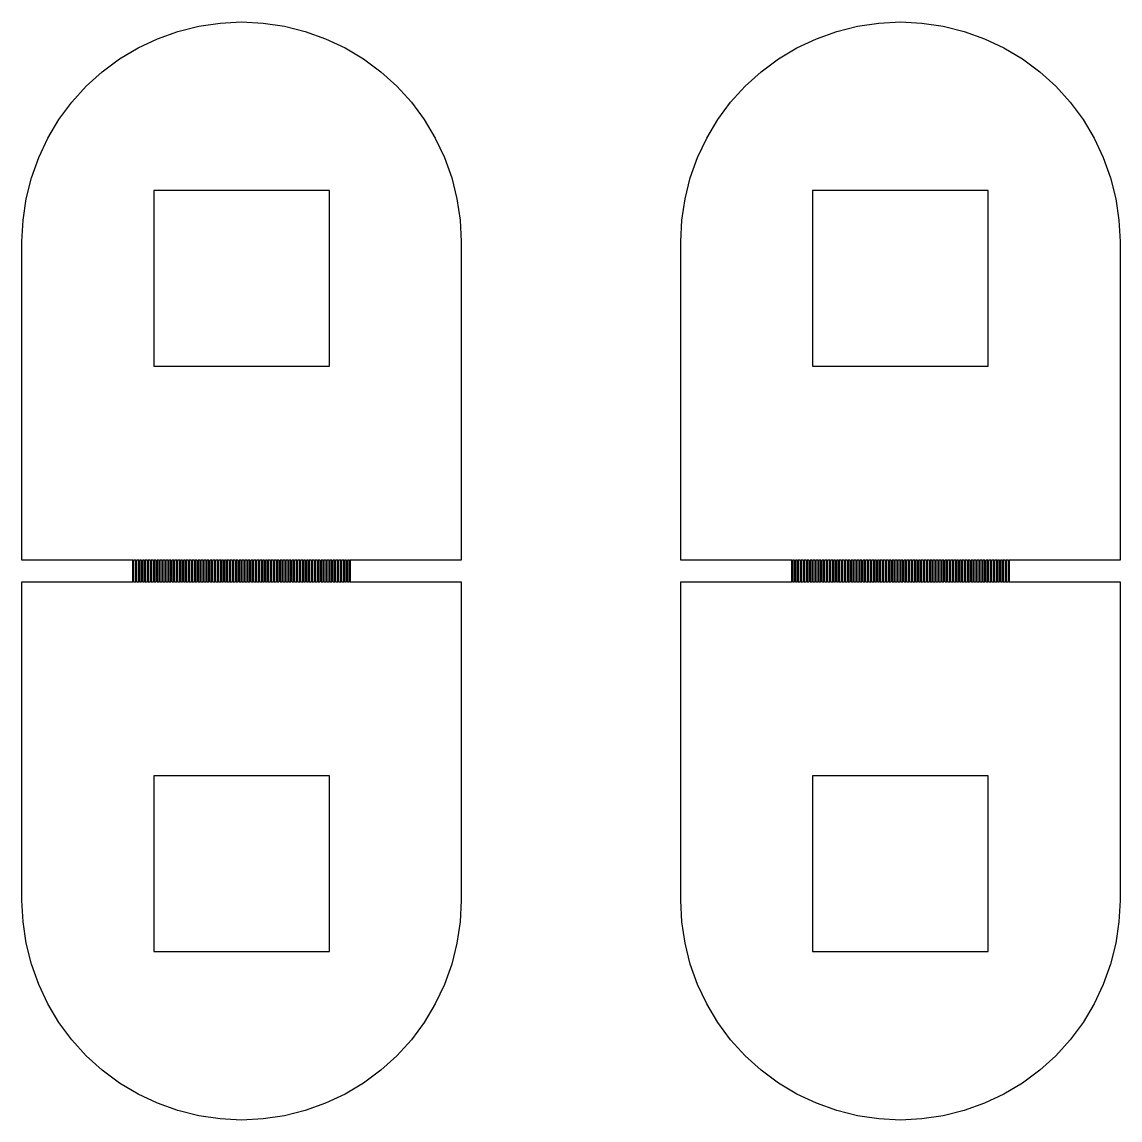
# Model space of a CAD drawing. Extents: x -25 to 122, y -49 to 104.
# Drawn here: x 10.7 to 25.98, y 19.87 to 35.16 of the extents above; entities that cross this region are included whole.
import ezdxf

# ---------------------------------------------------------------- set-up
doc = ezdxf.new("R2010")
doc.units = 0

msp = doc.modelspace()

# ---------------------------------------------------------------- linework, layer by layer
for p, q in [((12.5866, 34.9228), (12.8691, 35.0238)), ((12.8691, 35.0238), (13.1601, 35.0968)), ((13.1601, 35.0968), (13.4569, 35.1408)), ((13.4569, 35.1408), (13.7565, 35.1555)), ((13.7565, 35.1555), (14.0561, 35.1408)), ((14.0561, 35.1408), (14.3529, 35.0968)), ((14.3529, 35.0968), (14.6439, 35.0238)), ((14.6439, 35.0238), (14.9263, 34.9228)), ((21.7576, 34.9228), (22.0401, 35.0238)), ((22.0401, 35.0238), (22.3311, 35.0968)), ((22.3311, 35.0968), (22.6279, 35.1408)), ((22.6279, 35.1408), (22.9275, 35.1555)), ((22.9275, 35.1555), (23.2271, 35.1408)), ((23.2271, 35.1408), (23.5239, 35.0968)), ((23.5239, 35.0968), (23.8149, 35.0238)), ((23.8149, 35.0238), (24.0974, 34.9228)), ((12.3154, 34.7945), (12.5866, 34.9228)), ((14.9263, 34.9228), (15.1975, 34.7945)), ((21.4864, 34.7945), (21.7576, 34.9228)), ((24.0974, 34.9228), (24.3685, 34.7945)), ((12.0581, 34.6403), (12.3154, 34.7945)), ((15.1975, 34.7945), (15.4549, 34.6403)), ((21.2291, 34.6403), (21.4864, 34.7945)), ((24.3685, 34.7945), (24.6259, 34.6403)), ((11.8172, 34.4616), (12.0581, 34.6403)), ((15.4549, 34.6403), (15.6958, 34.4616)), ((20.9882, 34.4616), (21.2291, 34.6403)), ((24.6259, 34.6403), (24.8668, 34.4616)), ((11.5949, 34.2601), (11.8172, 34.4616)), ((15.6958, 34.4616), (15.9181, 34.2601)), ((20.7659, 34.2601), (20.9882, 34.4616)), ((24.8668, 34.4616), (25.0891, 34.2601)), ((11.3934, 34.0378), (11.5949, 34.2601)), ((15.9181, 34.2601), (16.1196, 34.0378)), ((20.5644, 34.0378), (20.7659, 34.2601)), ((25.0891, 34.2601), (25.2906, 34.0378)), ((11.2147, 33.7969), (11.3934, 34.0378)), ((16.1196, 34.0378), (16.2983, 33.7969)), ((20.3857, 33.7969), (20.5644, 34.0378)), ((25.2906, 34.0378), (25.4693, 33.7969)), ((11.0605, 33.5396), (11.2147, 33.7969)), ((16.2983, 33.7969), (16.4525, 33.5396)), ((20.2315, 33.5396), (20.3857, 33.7969)), ((25.4693, 33.7969), (25.6235, 33.5396)), ((10.9322, 33.2683), (11.0605, 33.5396)), ((16.4525, 33.5396), (16.5808, 33.2683)), ((20.1032, 33.2683), (20.2315, 33.5396)), ((25.6235, 33.5396), (25.7518, 33.2683)), ((10.8311, 32.9859), (10.9322, 33.2683)), ((16.5808, 33.2683), (16.6819, 32.9859)), ((20.0021, 32.9859), (20.1032, 33.2683)), ((25.7518, 33.2683), (25.8529, 32.9859)), ((10.7582, 32.6949), (10.8311, 32.9859)), ((16.6819, 32.9859), (16.7547, 32.6949)), ((19.9292, 32.6949), (20.0021, 32.9859)), ((25.8529, 32.9859), (25.9258, 32.6949)), ((14.9793, 32.8118), (12.5337, 32.8118)), ((12.5337, 32.8118), (12.5337, 30.3662)), ((14.9793, 30.3662), (14.9793, 32.8118)), ((24.1503, 32.8118), (21.7047, 32.8118)), ((21.7047, 32.8118), (21.7047, 30.3662)), ((24.1503, 30.3662), (24.1503, 32.8118)), ((10.7142, 32.3981), (10.7582, 32.6949)), ((16.7547, 32.6949), (16.7988, 32.3981)), ((19.8852, 32.3981), (19.9292, 32.6949)), ((25.9258, 32.6949), (25.9698, 32.3981)), ((10.6995, 32.0985), (10.7142, 32.3981)), ((16.7988, 32.3981), (16.8135, 32.0985)), ((19.8705, 32.0985), (19.8852, 32.3981)), ((25.9698, 32.3981), (25.9845, 32.0985)), ((10.6995, 27.6658), (10.6995, 32.0985)), ((16.8135, 32.0985), (16.8135, 27.6658)), ((19.8705, 27.6658), (19.8705, 32.0985)), ((25.9845, 32.0985), (25.9845, 27.6658)), ((12.5337, 30.3662), (14.9793, 30.3662)), ((21.7047, 30.3662), (24.1503, 30.3662)), ((12.2433, 27.6658), (10.6995, 27.6658)), ((12.2433, 27.3602), (12.2433, 27.6658)), ((12.284, 27.6658), (12.2535, 27.6658)), ((12.2535, 27.6658), (12.2535, 27.3602)), ((12.284, 27.3602), (12.284, 27.6658)), ((12.3248, 27.6658), (12.2942, 27.6658)), ((12.2942, 27.6658), (12.2942, 27.3602)), ((12.3248, 27.3602), (12.3248, 27.6658)), ((12.3656, 27.6658), (12.335, 27.6658)), ((12.335, 27.6658), (12.335, 27.3602)), ((12.3656, 27.3602), (12.3656, 27.6658)), ((12.4063, 27.6658), (12.3757, 27.6658)), ((12.3757, 27.6658), (12.3757, 27.3602)), ((12.4063, 27.3602), (12.4063, 27.6658)), ((12.4471, 27.6658), (12.4165, 27.6658)), ((12.4165, 27.6658), (12.4165, 27.3602)), ((12.4471, 27.3602), (12.4471, 27.6658)), ((12.4878, 27.6658), (12.4573, 27.6658)), ((12.4573, 27.6658), (12.4573, 27.3602)), ((12.4878, 27.3602), (12.4878, 27.6658)), ((12.5286, 27.6658), (12.498, 27.6658)), ((12.498, 27.6658), (12.498, 27.3602)), ((12.5286, 27.3602), (12.5286, 27.6658)), ((12.5694, 27.6658), (12.5388, 27.6658)), ((12.5388, 27.6658), (12.5388, 27.3602)), ((12.5694, 27.3602), (12.5694, 27.6658)), ((12.6101, 27.6658), (12.5795, 27.6658)), ((12.5795, 27.6658), (12.5795, 27.3602)), ((12.6101, 27.3602), (12.6101, 27.6658)), ((12.6509, 27.6658), (12.6203, 27.6658)), ((12.6203, 27.6658), (12.6203, 27.3602)), ((12.6509, 27.3602), (12.6509, 27.6658)), ((12.6916, 27.6658), (12.6611, 27.6658)), ((12.6611, 27.6658), (12.6611, 27.3602)), ((12.6916, 27.3602), (12.6916, 27.6658)), ((12.7324, 27.6658), (12.7018, 27.6658)), ((12.7018, 27.6658), (12.7018, 27.3602)), ((12.7324, 27.3602), (12.7324, 27.6658)), ((12.7732, 27.6658), (12.7426, 27.6658)), ((12.7426, 27.6658), (12.7426, 27.3602)), ((12.7732, 27.3602), (12.7732, 27.6658)), ((12.8139, 27.6658), (12.7834, 27.6658)), ((12.7834, 27.6658), (12.7834, 27.3602)), ((12.8139, 27.3602), (12.8139, 27.6658)), ((12.8547, 27.6658), (12.8241, 27.6658)), ((12.8241, 27.6658), (12.8241, 27.3602)), ((12.8547, 27.3602), (12.8547, 27.6658)), ((12.8954, 27.6658), (12.8649, 27.6658)), ((12.8649, 27.6658), (12.8649, 27.3602)), ((12.8954, 27.3602), (12.8954, 27.6658)), ((12.9362, 27.6658), (12.9056, 27.6658)), ((12.9056, 27.6658), (12.9056, 27.3602)), ((12.9362, 27.3602), (12.9362, 27.6658)), ((12.977, 27.6658), (12.9464, 27.6658)), ((12.9464, 27.6658), (12.9464, 27.3602)), ((12.977, 27.3602), (12.977, 27.6658)), ((13.0177, 27.6658), (12.9872, 27.6658)), ((12.9872, 27.6658), (12.9872, 27.3602)), ((13.0177, 27.3602), (13.0177, 27.6658)), ((13.0585, 27.6658), (13.0279, 27.6658)), ((13.0279, 27.6658), (13.0279, 27.3602)), ((13.0585, 27.3602), (13.0585, 27.6658)), ((13.0992, 27.6658), (13.0687, 27.6658)), ((13.0687, 27.6658), (13.0687, 27.3602)), ((13.0992, 27.3602), (13.0992, 27.6658)), ((13.14, 27.6658), (13.1094, 27.6658)), ((13.1094, 27.6658), (13.1094, 27.3602)), ((13.14, 27.3602), (13.14, 27.6658)), ((13.1808, 27.6658), (13.1502, 27.6658)), ((13.1502, 27.6658), (13.1502, 27.3602)), ((13.1808, 27.3602), (13.1808, 27.6658)), ((13.2215, 27.6658), (13.1909, 27.6658)), ((13.1909, 27.6658), (13.1909, 27.3602)), ((13.2215, 27.3602), (13.2215, 27.6658)), ((13.2623, 27.6658), (13.2317, 27.6658)), ((13.2317, 27.6658), (13.2317, 27.3602)), ((13.2623, 27.3602), (13.2623, 27.6658)), ((13.303, 27.6658), (13.2725, 27.6658)), ((13.2725, 27.6658), (13.2725, 27.3602)), ((13.303, 27.3602), (13.303, 27.6658)), ((13.3438, 27.6658), (13.3132, 27.6658)), ((13.3132, 27.6658), (13.3132, 27.3602)), ((13.3438, 27.3602), (13.3438, 27.6658)), ((13.3846, 27.6658), (13.354, 27.6658)), ((13.354, 27.6658), (13.354, 27.3602)), ((13.3846, 27.3602), (13.3846, 27.6658)), ((13.4253, 27.6658), (13.3947, 27.6658)), ((13.3947, 27.6658), (13.3947, 27.3602)), ((13.4253, 27.3602), (13.4253, 27.6658)), ((13.4661, 27.6658), (13.4355, 27.6658)), ((13.4355, 27.6658), (13.4355, 27.3602)), ((13.4661, 27.3602), (13.4661, 27.6658)), ((13.5068, 27.6658), (13.4763, 27.6658)), ((13.4763, 27.6658), (13.4763, 27.3602)), ((13.5068, 27.3602), (13.5068, 27.6658)), ((13.5476, 27.6658), (13.517, 27.6658)), ((13.517, 27.6658), (13.517, 27.3602)), ((13.5476, 27.3602), (13.5476, 27.6658)), ((13.5884, 27.6658), (13.5578, 27.6658)), ((13.5578, 27.6658), (13.5578, 27.3602)), ((13.5884, 27.3602), (13.5884, 27.6658)), ((13.6291, 27.6658), (13.5985, 27.6658)), ((13.5985, 27.6658), (13.5985, 27.3602)), ((13.6291, 27.3602), (13.6291, 27.6658)), ((13.6699, 27.6658), (13.6393, 27.6658)), ((13.6393, 27.6658), (13.6393, 27.3602)), ((13.6699, 27.3602), (13.6699, 27.6658)), ((13.7106, 27.6658), (13.6801, 27.6658)), ((13.6801, 27.6658), (13.6801, 27.3602)), ((13.7106, 27.3602), (13.7106, 27.6658)), ((13.7514, 27.6658), (13.7208, 27.6658)), ((13.7208, 27.6658), (13.7208, 27.3602)), ((13.7514, 27.3602), (13.7514, 27.6658)), ((13.7921, 27.6658), (13.7616, 27.6658)), ((13.7616, 27.6658), (13.7616, 27.3602)), ((13.7921, 27.3602), (13.7921, 27.6658)), ((13.8329, 27.6658), (13.8024, 27.6658)), ((13.8024, 27.6658), (13.8024, 27.3602)), ((13.8329, 27.3602), (13.8329, 27.6658)), ((13.8737, 27.6658), (13.8431, 27.6658)), ((13.8431, 27.6658), (13.8431, 27.3602)), ((13.8737, 27.3602), (13.8737, 27.6658)), ((13.9144, 27.6658), (13.8839, 27.6658)), ((13.8839, 27.6658), (13.8839, 27.3602)), ((13.9144, 27.3602), (13.9144, 27.6658)), ((13.9552, 27.6658), (13.9246, 27.6658)), ((13.9246, 27.6658), (13.9246, 27.3602)), ((13.9552, 27.3602), (13.9552, 27.6658)), ((13.9959, 27.6658), (13.9654, 27.6658)), ((13.9654, 27.6658), (13.9654, 27.3602)), ((13.9959, 27.3602), (13.9959, 27.6658)), ((14.0367, 27.6658), (14.0061, 27.6658)), ((14.0061, 27.6658), (14.0061, 27.3602)), ((14.0367, 27.3602), (14.0367, 27.6658)), ((14.0775, 27.6658), (14.0469, 27.6658)), ((14.0469, 27.6658), (14.0469, 27.3602)), ((14.0775, 27.3602), (14.0775, 27.6658)), ((14.1182, 27.6658), (14.0877, 27.6658)), ((14.0877, 27.6658), (14.0877, 27.3602)), ((14.1182, 27.3602), (14.1182, 27.6658)), ((14.159, 27.6658), (14.1284, 27.6658)), ((14.1284, 27.6658), (14.1284, 27.3602)), ((14.159, 27.3602), (14.159, 27.6658)), ((14.1998, 27.6658), (14.1692, 27.6658)), ((14.1692, 27.6658), (14.1692, 27.3602)), ((14.1998, 27.3602), (14.1998, 27.6658)), ((14.2405, 27.6658), (14.2099, 27.6658)), ((14.2099, 27.6658), (14.2099, 27.3602)), ((14.2405, 27.3602), (14.2405, 27.6658)), ((14.2813, 27.6658), (14.2507, 27.6658)), ((14.2507, 27.6658), (14.2507, 27.3602)), ((14.2813, 27.3602), (14.2813, 27.6658)), ((14.322, 27.6658), (14.2915, 27.6658)), ((14.2915, 27.6658), (14.2915, 27.3602)), ((14.322, 27.3602), (14.322, 27.6658)), ((14.3628, 27.6658), (14.3322, 27.6658)), ((14.3322, 27.6658), (14.3322, 27.3602)), ((14.3628, 27.3602), (14.3628, 27.6658)), ((14.4035, 27.6658), (14.373, 27.6658)), ((14.373, 27.6658), (14.373, 27.3602)), ((14.4035, 27.3602), (14.4035, 27.6658)), ((14.4443, 27.6658), (14.4137, 27.6658)), ((14.4137, 27.6658), (14.4137, 27.3602)), ((14.4443, 27.3602), (14.4443, 27.6658)), ((14.4851, 27.6658), (14.4545, 27.6658)), ((14.4545, 27.6658), (14.4545, 27.3602)), ((14.4851, 27.3602), (14.4851, 27.6658)), ((14.5258, 27.6658), (14.4953, 27.6658)), ((14.4953, 27.6658), (14.4953, 27.3602)), ((14.5258, 27.3602), (14.5258, 27.6658)), ((14.5666, 27.6658), (14.536, 27.6658)), ((14.536, 27.6658), (14.536, 27.3602)), ((14.5666, 27.3602), (14.5666, 27.6658)), ((14.6073, 27.6658), (14.5768, 27.6658)), ((14.5768, 27.6658), (14.5768, 27.3602)), ((14.6073, 27.3602), (14.6073, 27.6658)), ((14.6481, 27.6658), (14.6175, 27.6658)), ((14.6175, 27.6658), (14.6175, 27.3602)), ((14.6481, 27.3602), (14.6481, 27.6658)), ((14.6889, 27.6658), (14.6583, 27.6658)), ((14.6583, 27.6658), (14.6583, 27.3602)), ((14.6889, 27.3602), (14.6889, 27.6658)), ((14.7296, 27.6658), (14.6991, 27.6658)), ((14.6991, 27.6658), (14.6991, 27.3602)), ((14.7296, 27.3602), (14.7296, 27.6658)), ((14.7704, 27.6658), (14.7398, 27.6658)), ((14.7398, 27.6658), (14.7398, 27.3602)), ((14.7704, 27.3602), (14.7704, 27.6658)), ((14.8111, 27.6658), (14.7806, 27.6658)), ((14.7806, 27.6658), (14.7806, 27.3602)), ((14.8111, 27.3602), (14.8111, 27.6658)), ((14.8519, 27.6658), (14.8214, 27.6658)), ((14.8214, 27.6658), (14.8214, 27.3602)), ((14.8519, 27.3602), (14.8519, 27.6658)), ((14.8927, 27.6658), (14.8621, 27.6658)), ((14.8621, 27.6658), (14.8621, 27.3602)), ((14.8927, 27.3602), (14.8927, 27.6658)), ((14.9334, 27.6658), (14.9029, 27.6658)), ((14.9029, 27.6658), (14.9029, 27.3602)), ((14.9334, 27.3602), (14.9334, 27.6658)), ((14.9742, 27.6658), (14.9436, 27.6658)), ((14.9436, 27.6658), (14.9436, 27.3602)), ((14.9742, 27.3602), (14.9742, 27.6658)), ((15.0149, 27.6658), (14.9844, 27.6658)), ((14.9844, 27.6658), (14.9844, 27.3602)), ((15.0149, 27.3602), (15.0149, 27.6658)), ((15.0557, 27.6658), (15.0251, 27.6658)), ((15.0251, 27.6658), (15.0251, 27.3602)), ((15.0557, 27.3602), (15.0557, 27.6658)), ((15.0965, 27.6658), (15.0659, 27.6658)), ((15.0659, 27.6658), (15.0659, 27.3602)), ((15.0965, 27.3602), (15.0965, 27.6658)), ((15.1372, 27.6658), (15.1067, 27.6658)), ((15.1067, 27.6658), (15.1067, 27.3602)), ((15.1372, 27.3602), (15.1372, 27.6658)), ((15.178, 27.6658), (15.1474, 27.6658)), ((15.1474, 27.6658), (15.1474, 27.3602)), ((15.178, 27.3602), (15.178, 27.6658)), ((15.2188, 27.6658), (15.1882, 27.6658)), ((15.1882, 27.6658), (15.1882, 27.3602)), ((15.2188, 27.3602), (15.2188, 27.6658)), ((15.2595, 27.6658), (15.2289, 27.6658)), ((15.2289, 27.6658), (15.2289, 27.3602)), ((15.2595, 27.3602), (15.2595, 27.6658)), ((16.8135, 27.6658), (15.2697, 27.6658)), ((15.2697, 27.6658), (15.2697, 27.3602)), ((21.4143, 27.6658), (19.8705, 27.6658)), ((21.4143, 27.3602), (21.4143, 27.6658)), ((21.455, 27.6658), (21.4245, 27.6658)), ((21.4245, 27.6658), (21.4245, 27.3602)), ((21.455, 27.3602), (21.455, 27.6658)), ((21.4958, 27.6658), (21.4652, 27.6658)), ((21.4652, 27.6658), (21.4652, 27.3602)), ((21.4958, 27.3602), (21.4958, 27.6658)), ((21.5366, 27.6658), (21.506, 27.6658)), ((21.506, 27.6658), (21.506, 27.3602)), ((21.5366, 27.3602), (21.5366, 27.6658)), ((21.5773, 27.6658), (21.5468, 27.6658)), ((21.5468, 27.6658), (21.5468, 27.3602)), ((21.5773, 27.3602), (21.5773, 27.6658)), ((21.6181, 27.6658), (21.5875, 27.6658)), ((21.5875, 27.6658), (21.5875, 27.3602)), ((21.6181, 27.3602), (21.6181, 27.6658)), ((21.6588, 27.6658), (21.6283, 27.6658)), ((21.6283, 27.6658), (21.6283, 27.3602)), ((21.6588, 27.3602), (21.6588, 27.6658)), ((21.6996, 27.6658), (21.669, 27.6658)), ((21.669, 27.6658), (21.669, 27.3602)), ((21.6996, 27.3602), (21.6996, 27.6658)), ((21.7404, 27.6658), (21.7098, 27.6658)), ((21.7098, 27.6658), (21.7098, 27.3602)), ((21.7404, 27.3602), (21.7404, 27.6658)), ((21.7811, 27.6658), (21.7505, 27.6658)), ((21.7505, 27.6658), (21.7505, 27.3602)), ((21.7811, 27.3602), (21.7811, 27.6658)), ((21.8219, 27.6658), (21.7913, 27.6658)), ((21.7913, 27.6658), (21.7913, 27.3602)), ((21.8219, 27.3602), (21.8219, 27.6658)), ((21.8626, 27.6658), (21.8321, 27.6658)), ((21.8321, 27.6658), (21.8321, 27.3602)), ((21.8626, 27.3602), (21.8626, 27.6658)), ((21.9034, 27.6658), (21.8728, 27.6658)), ((21.8728, 27.6658), (21.8728, 27.3602)), ((21.9034, 27.3602), (21.9034, 27.6658)), ((21.9442, 27.6658), (21.9136, 27.6658)), ((21.9136, 27.6658), (21.9136, 27.3602)), ((21.9442, 27.3602), (21.9442, 27.6658)), ((21.9849, 27.6658), (21.9544, 27.6658)), ((21.9544, 27.6658), (21.9544, 27.3602)), ((21.9849, 27.3602), (21.9849, 27.6658)), ((22.0257, 27.6658), (21.9951, 27.6658)), ((21.9951, 27.6658), (21.9951, 27.3602)), ((22.0257, 27.3602), (22.0257, 27.6658)), ((22.0665, 27.6658), (22.0359, 27.6658)), ((22.0359, 27.6658), (22.0359, 27.3602)), ((22.0665, 27.3602), (22.0665, 27.6658)), ((22.1072, 27.6658), (22.0766, 27.6658)), ((22.0766, 27.6658), (22.0766, 27.3602)), ((22.1072, 27.3602), (22.1072, 27.6658)), ((22.148, 27.6658), (22.1174, 27.6658)), ((22.1174, 27.6658), (22.1174, 27.3602)), ((22.148, 27.3602), (22.148, 27.6658)), ((22.1887, 27.6658), (22.1582, 27.6658)), ((22.1582, 27.6658), (22.1582, 27.3602)), ((22.1887, 27.3602), (22.1887, 27.6658)), ((22.2295, 27.6658), (22.1989, 27.6658)), ((22.1989, 27.6658), (22.1989, 27.3602)), ((22.2295, 27.3602), (22.2295, 27.6658)), ((22.2702, 27.6658), (22.2397, 27.6658)), ((22.2397, 27.6658), (22.2397, 27.3602)), ((22.2702, 27.3602), (22.2702, 27.6658)), ((22.311, 27.6658), (22.2804, 27.6658)), ((22.2804, 27.6658), (22.2804, 27.3602)), ((22.311, 27.3602), (22.311, 27.6658)), ((22.3518, 27.6658), (22.3212, 27.6658)), ((22.3212, 27.6658), (22.3212, 27.3602)), ((22.3518, 27.3602), (22.3518, 27.6658)), ((22.3925, 27.6658), (22.362, 27.6658)), ((22.362, 27.6658), (22.362, 27.3602)), ((22.3925, 27.3602), (22.3925, 27.6658)), ((22.4333, 27.6658), (22.4027, 27.6658)), ((22.4027, 27.6658), (22.4027, 27.3602)), ((22.4333, 27.3602), (22.4333, 27.6658)), ((22.474, 27.6658), (22.4435, 27.6658)), ((22.4435, 27.6658), (22.4435, 27.3602)), ((22.474, 27.3602), (22.474, 27.6658)), ((22.5148, 27.6658), (22.4842, 27.6658)), ((22.4842, 27.6658), (22.4842, 27.3602)), ((22.5148, 27.3602), (22.5148, 27.6658)), ((22.5556, 27.6658), (22.525, 27.6658)), ((22.525, 27.6658), (22.525, 27.3602)), ((22.5556, 27.3602), (22.5556, 27.6658)), ((22.5963, 27.6658), (22.5658, 27.6658)), ((22.5658, 27.6658), (22.5658, 27.3602)), ((22.5963, 27.3602), (22.5963, 27.6658)), ((22.6371, 27.6658), (22.6065, 27.6658)), ((22.6065, 27.6658), (22.6065, 27.3602)), ((22.6371, 27.3602), (22.6371, 27.6658)), ((22.6778, 27.6658), (22.6473, 27.6658)), ((22.6473, 27.6658), (22.6473, 27.3602)), ((22.6778, 27.3602), (22.6778, 27.6658)), ((22.7186, 27.6658), (22.688, 27.6658)), ((22.688, 27.6658), (22.688, 27.3602)), ((22.7186, 27.3602), (22.7186, 27.6658)), ((22.7594, 27.6658), (22.7288, 27.6658)), ((22.7288, 27.6658), (22.7288, 27.3602)), ((22.7594, 27.3602), (22.7594, 27.6658)), ((22.8001, 27.6658), (22.7695, 27.6658)), ((22.7695, 27.6658), (22.7695, 27.3602)), ((22.8001, 27.3602), (22.8001, 27.6658)), ((22.8409, 27.6658), (22.8103, 27.6658)), ((22.8103, 27.6658), (22.8103, 27.3602)), ((22.8409, 27.3602), (22.8409, 27.6658)), ((22.8816, 27.6658), (22.8511, 27.6658)), ((22.8511, 27.6658), (22.8511, 27.3602)), ((22.8816, 27.3602), (22.8816, 27.6658)), ((22.9224, 27.6658), (22.8918, 27.6658)), ((22.8918, 27.6658), (22.8918, 27.3602)), ((22.9224, 27.3602), (22.9224, 27.6658)), ((22.9632, 27.6658), (22.9326, 27.6658)), ((22.9326, 27.6658), (22.9326, 27.3602)), ((22.9632, 27.3602), (22.9632, 27.6658)), ((23.0039, 27.6658), (22.9733, 27.6658)), ((22.9733, 27.6658), (22.9733, 27.3602)), ((23.0039, 27.3602), (23.0039, 27.6658)), ((23.0447, 27.6658), (23.0141, 27.6658)), ((23.0141, 27.6658), (23.0141, 27.3602)), ((23.0447, 27.3602), (23.0447, 27.6658)), ((23.0854, 27.6658), (23.0549, 27.6658)), ((23.0549, 27.6658), (23.0549, 27.3602)), ((23.0854, 27.3602), (23.0854, 27.6658)), ((23.1262, 27.6658), (23.0956, 27.6658)), ((23.0956, 27.6658), (23.0956, 27.3602)), ((23.1262, 27.3602), (23.1262, 27.6658)), ((23.1669, 27.6658), (23.1364, 27.6658)), ((23.1364, 27.6658), (23.1364, 27.3602)), ((23.1669, 27.3602), (23.1669, 27.6658)), ((23.2077, 27.6658), (23.1771, 27.6658)), ((23.1771, 27.6658), (23.1771, 27.3602)), ((23.2077, 27.3602), (23.2077, 27.6658)), ((23.2485, 27.6658), (23.2179, 27.6658)), ((23.2179, 27.6658), (23.2179, 27.3602)), ((23.2485, 27.3602), (23.2485, 27.6658)), ((23.2892, 27.6658), (23.2587, 27.6658)), ((23.2587, 27.6658), (23.2587, 27.3602)), ((23.2892, 27.3602), (23.2892, 27.6658)), ((23.33, 27.6658), (23.2994, 27.6658)), ((23.2994, 27.6658), (23.2994, 27.3602)), ((23.33, 27.3602), (23.33, 27.6658)), ((23.3708, 27.6658), (23.3402, 27.6658)), ((23.3402, 27.6658), (23.3402, 27.3602)), ((23.3708, 27.3602), (23.3708, 27.6658)), ((23.4115, 27.6658), (23.3809, 27.6658)), ((23.3809, 27.6658), (23.3809, 27.3602)), ((23.4115, 27.3602), (23.4115, 27.6658)), ((23.4523, 27.6658), (23.4217, 27.6658)), ((23.4217, 27.6658), (23.4217, 27.3602)), ((23.4523, 27.3602), (23.4523, 27.6658)), ((23.493, 27.6658), (23.4625, 27.6658)), ((23.4625, 27.6658), (23.4625, 27.3602)), ((23.493, 27.3602), (23.493, 27.6658)), ((23.5338, 27.6658), (23.5032, 27.6658)), ((23.5032, 27.6658), (23.5032, 27.3602)), ((23.5338, 27.3602), (23.5338, 27.6658)), ((23.5746, 27.6658), (23.544, 27.6658)), ((23.544, 27.6658), (23.544, 27.3602)), ((23.5746, 27.3602), (23.5746, 27.6658)), ((23.6153, 27.6658), (23.5847, 27.6658)), ((23.5847, 27.6658), (23.5847, 27.3602)), ((23.6153, 27.3602), (23.6153, 27.6658)), ((23.6561, 27.6658), (23.6255, 27.6658)), ((23.6255, 27.6658), (23.6255, 27.3602)), ((23.6561, 27.3602), (23.6561, 27.6658)), ((23.6968, 27.6658), (23.6663, 27.6658)), ((23.6663, 27.6658), (23.6663, 27.3602)), ((23.6968, 27.3602), (23.6968, 27.6658)), ((23.7376, 27.6658), (23.707, 27.6658)), ((23.707, 27.6658), (23.707, 27.3602)), ((23.7376, 27.3602), (23.7376, 27.6658)), ((23.7784, 27.6658), (23.7478, 27.6658)), ((23.7478, 27.6658), (23.7478, 27.3602)), ((23.7784, 27.3602), (23.7784, 27.6658)), ((23.8191, 27.6658), (23.7885, 27.6658)), ((23.7885, 27.6658), (23.7885, 27.3602)), ((23.8191, 27.3602), (23.8191, 27.6658)), ((23.8599, 27.6658), (23.8293, 27.6658)), ((23.8293, 27.6658), (23.8293, 27.3602)), ((23.8599, 27.3602), (23.8599, 27.6658)), ((23.9006, 27.6658), (23.8701, 27.6658)), ((23.8701, 27.6658), (23.8701, 27.3602)), ((23.9006, 27.3602), (23.9006, 27.6658)), ((23.9414, 27.6658), (23.9108, 27.6658)), ((23.9108, 27.6658), (23.9108, 27.3602)), ((23.9414, 27.3602), (23.9414, 27.6658)), ((23.9821, 27.6658), (23.9516, 27.6658)), ((23.9516, 27.6658), (23.9516, 27.3602)), ((23.9821, 27.3602), (23.9821, 27.6658)), ((24.0229, 27.6658), (23.9923, 27.6658)), ((23.9923, 27.6658), (23.9923, 27.3602)), ((24.0229, 27.3602), (24.0229, 27.6658)), ((24.0637, 27.6658), (24.0331, 27.6658)), ((24.0331, 27.6658), (24.0331, 27.3602)), ((24.0637, 27.3602), (24.0637, 27.6658)), ((24.1044, 27.6658), (24.0739, 27.6658)), ((24.0739, 27.6658), (24.0739, 27.3602)), ((24.1044, 27.3602), (24.1044, 27.6658)), ((24.1452, 27.6658), (24.1146, 27.6658)), ((24.1146, 27.6658), (24.1146, 27.3602)), ((24.1452, 27.3602), (24.1452, 27.6658)), ((24.1859, 27.6658), (24.1554, 27.6658)), ((24.1554, 27.6658), (24.1554, 27.3602)), ((24.1859, 27.3602), (24.1859, 27.6658)), ((24.2267, 27.6658), (24.1961, 27.6658)), ((24.1961, 27.6658), (24.1961, 27.3602)), ((24.2267, 27.3602), (24.2267, 27.6658)), ((24.2675, 27.6658), (24.2369, 27.6658)), ((24.2369, 27.6658), (24.2369, 27.3602)), ((24.2675, 27.3602), (24.2675, 27.6658)), ((24.3082, 27.6658), (24.2777, 27.6658)), ((24.2777, 27.6658), (24.2777, 27.3602)), ((24.3082, 27.3602), (24.3082, 27.6658)), ((24.349, 27.6658), (24.3184, 27.6658)), ((24.3184, 27.6658), (24.3184, 27.3602)), ((24.349, 27.3602), (24.349, 27.6658)), ((24.3898, 27.6658), (24.3592, 27.6658)), ((24.3592, 27.6658), (24.3592, 27.3602)), ((24.3898, 27.3602), (24.3898, 27.6658)), ((24.4305, 27.6658), (24.3999, 27.6658)), ((24.3999, 27.6658), (24.3999, 27.3602)), ((24.4305, 27.3602), (24.4305, 27.6658)), ((25.9845, 27.6658), (24.4407, 27.6658)), ((24.4407, 27.6658), (24.4407, 27.3602)), ((10.6995, 22.9275), (10.6995, 27.3602)), ((10.6995, 27.3602), (12.2433, 27.3602)), ((12.2535, 27.3602), (12.284, 27.3602)), ((12.2942, 27.3602), (12.3248, 27.3602)), ((12.335, 27.3602), (12.3656, 27.3602)), ((12.3757, 27.3602), (12.4063, 27.3602)), ((12.4165, 27.3602), (12.4471, 27.3602)), ((12.4573, 27.3602), (12.4878, 27.3602)), ((12.498, 27.3602), (12.5286, 27.3602)), ((12.5388, 27.3602), (12.5694, 27.3602)), ((12.5795, 27.3602), (12.6101, 27.3602)), ((12.6203, 27.3602), (12.6509, 27.3602)), ((12.6611, 27.3602), (12.6916, 27.3602)), ((12.7018, 27.3602), (12.7324, 27.3602)), ((12.7426, 27.3602), (12.7732, 27.3602)), ((12.7834, 27.3602), (12.8139, 27.3602)), ((12.8241, 27.3602), (12.8547, 27.3602)), ((12.8649, 27.3602), (12.8954, 27.3602)), ((12.9056, 27.3602), (12.9362, 27.3602)), ((12.9464, 27.3602), (12.977, 27.3602)), ((12.9872, 27.3602), (13.0177, 27.3602)), ((13.0279, 27.3602), (13.0585, 27.3602)), ((13.0687, 27.3602), (13.0992, 27.3602)), ((13.1094, 27.3602), (13.14, 27.3602)), ((13.1502, 27.3602), (13.1808, 27.3602)), ((13.1909, 27.3602), (13.2215, 27.3602)), ((13.2317, 27.3602), (13.2623, 27.3602)), ((13.2725, 27.3602), (13.303, 27.3602)), ((13.3132, 27.3602), (13.3438, 27.3602)), ((13.354, 27.3602), (13.3846, 27.3602)), ((13.3947, 27.3602), (13.4253, 27.3602)), ((13.4355, 27.3602), (13.4661, 27.3602)), ((13.4763, 27.3602), (13.5068, 27.3602)), ((13.517, 27.3602), (13.5476, 27.3602)), ((13.5578, 27.3602), (13.5884, 27.3602)), ((13.5985, 27.3602), (13.6291, 27.3602)), ((13.6393, 27.3602), (13.6699, 27.3602)), ((13.6801, 27.3602), (13.7106, 27.3602)), ((13.7208, 27.3602), (13.7514, 27.3602)), ((13.7616, 27.3602), (13.7921, 27.3602)), ((13.8024, 27.3602), (13.8329, 27.3602)), ((13.8431, 27.3602), (13.8737, 27.3602)), ((13.8839, 27.3602), (13.9144, 27.3602)), ((13.9246, 27.3602), (13.9552, 27.3602)), ((13.9654, 27.3602), (13.9959, 27.3602)), ((14.0061, 27.3602), (14.0367, 27.3602)), ((14.0469, 27.3602), (14.0775, 27.3602)), ((14.0877, 27.3602), (14.1182, 27.3602)), ((14.1284, 27.3602), (14.159, 27.3602)), ((14.1692, 27.3602), (14.1998, 27.3602)), ((14.2099, 27.3602), (14.2405, 27.3602)), ((14.2507, 27.3602), (14.2813, 27.3602)), ((14.2915, 27.3602), (14.322, 27.3602)), ((14.3322, 27.3602), (14.3628, 27.3602)), ((14.373, 27.3602), (14.4035, 27.3602)), ((14.4137, 27.3602), (14.4443, 27.3602)), ((14.4545, 27.3602), (14.4851, 27.3602)), ((14.4953, 27.3602), (14.5258, 27.3602)), ((14.536, 27.3602), (14.5666, 27.3602)), ((14.5768, 27.3602), (14.6073, 27.3602)), ((14.6175, 27.3602), (14.6481, 27.3602)), ((14.6583, 27.3602), (14.6889, 27.3602)), ((14.6991, 27.3602), (14.7296, 27.3602)), ((14.7398, 27.3602), (14.7704, 27.3602)), ((14.7806, 27.3602), (14.8111, 27.3602)), ((14.8214, 27.3602), (14.8519, 27.3602)), ((14.8621, 27.3602), (14.8927, 27.3602)), ((14.9029, 27.3602), (14.9334, 27.3602)), ((14.9436, 27.3602), (14.9742, 27.3602)), ((14.9844, 27.3602), (15.0149, 27.3602)), ((15.0251, 27.3602), (15.0557, 27.3602)), ((15.0659, 27.3602), (15.0965, 27.3602)), ((15.1067, 27.3602), (15.1372, 27.3602)), ((15.1474, 27.3602), (15.178, 27.3602)), ((15.1882, 27.3602), (15.2188, 27.3602)), ((15.2289, 27.3602), (15.2595, 27.3602)), ((15.2697, 27.3602), (16.8135, 27.3602)), ((16.8135, 27.3602), (16.8135, 22.9275)), ((19.8705, 22.9275), (19.8705, 27.3602)), ((19.8705, 27.3602), (21.4143, 27.3602)), ((21.4245, 27.3602), (21.455, 27.3602)), ((21.4652, 27.3602), (21.4958, 27.3602)), ((21.506, 27.3602), (21.5366, 27.3602)), ((21.5468, 27.3602), (21.5773, 27.3602)), ((21.5875, 27.3602), (21.6181, 27.3602)), ((21.6283, 27.3602), (21.6588, 27.3602)), ((21.669, 27.3602), (21.6996, 27.3602)), ((21.7098, 27.3602), (21.7404, 27.3602)), ((21.7505, 27.3602), (21.7811, 27.3602)), ((21.7913, 27.3602), (21.8219, 27.3602)), ((21.8321, 27.3602), (21.8626, 27.3602)), ((21.8728, 27.3602), (21.9034, 27.3602)), ((21.9136, 27.3602), (21.9442, 27.3602)), ((21.9544, 27.3602), (21.9849, 27.3602)), ((21.9951, 27.3602), (22.0257, 27.3602)), ((22.0359, 27.3602), (22.0665, 27.3602)), ((22.0766, 27.3602), (22.1072, 27.3602)), ((22.1174, 27.3602), (22.148, 27.3602)), ((22.1582, 27.3602), (22.1887, 27.3602)), ((22.1989, 27.3602), (22.2295, 27.3602)), ((22.2397, 27.3602), (22.2702, 27.3602)), ((22.2804, 27.3602), (22.311, 27.3602)), ((22.3212, 27.3602), (22.3518, 27.3602)), ((22.362, 27.3602), (22.3925, 27.3602)), ((22.4027, 27.3602), (22.4333, 27.3602)), ((22.4435, 27.3602), (22.474, 27.3602)), ((22.4842, 27.3602), (22.5148, 27.3602)), ((22.525, 27.3602), (22.5556, 27.3602)), ((22.5658, 27.3602), (22.5963, 27.3602)), ((22.6065, 27.3602), (22.6371, 27.3602)), ((22.6473, 27.3602), (22.6778, 27.3602)), ((22.688, 27.3602), (22.7186, 27.3602)), ((22.7288, 27.3602), (22.7594, 27.3602)), ((22.7695, 27.3602), (22.8001, 27.3602)), ((22.8103, 27.3602), (22.8409, 27.3602)), ((22.8511, 27.3602), (22.8816, 27.3602)), ((22.8918, 27.3602), (22.9224, 27.3602)), ((22.9326, 27.3602), (22.9632, 27.3602)), ((22.9733, 27.3602), (23.0039, 27.3602)), ((23.0141, 27.3602), (23.0447, 27.3602)), ((23.0549, 27.3602), (23.0854, 27.3602)), ((23.0956, 27.3602), (23.1262, 27.3602)), ((23.1364, 27.3602), (23.1669, 27.3602)), ((23.1771, 27.3602), (23.2077, 27.3602)), ((23.2179, 27.3602), (23.2485, 27.3602)), ((23.2587, 27.3602), (23.2892, 27.3602)), ((23.2994, 27.3602), (23.33, 27.3602)), ((23.3402, 27.3602), (23.3708, 27.3602)), ((23.3809, 27.3602), (23.4115, 27.3602)), ((23.4217, 27.3602), (23.4523, 27.3602)), ((23.4625, 27.3602), (23.493, 27.3602)), ((23.5032, 27.3602), (23.5338, 27.3602)), ((23.544, 27.3602), (23.5746, 27.3602)), ((23.5847, 27.3602), (23.6153, 27.3602)), ((23.6255, 27.3602), (23.6561, 27.3602)), ((23.6663, 27.3602), (23.6968, 27.3602)), ((23.707, 27.3602), (23.7376, 27.3602)), ((23.7478, 27.3602), (23.7784, 27.3602)), ((23.7885, 27.3602), (23.8191, 27.3602)), ((23.8293, 27.3602), (23.8599, 27.3602)), ((23.8701, 27.3602), (23.9006, 27.3602)), ((23.9108, 27.3602), (23.9414, 27.3602)), ((23.9516, 27.3602), (23.9821, 27.3602)), ((23.9923, 27.3602), (24.0229, 27.3602)), ((24.0331, 27.3602), (24.0637, 27.3602)), ((24.0739, 27.3602), (24.1044, 27.3602)), ((24.1146, 27.3602), (24.1452, 27.3602)), ((24.1554, 27.3602), (24.1859, 27.3602)), ((24.1961, 27.3602), (24.2267, 27.3602)), ((24.2369, 27.3602), (24.2675, 27.3602)), ((24.2777, 27.3602), (24.3082, 27.3602)), ((24.3184, 27.3602), (24.349, 27.3602)), ((24.3592, 27.3602), (24.3898, 27.3602)), ((24.3999, 27.3602), (24.4305, 27.3602)), ((24.4407, 27.3602), (25.9845, 27.3602)), ((25.9845, 27.3602), (25.9845, 22.9275)), ((14.9793, 24.6598), (12.5337, 24.6598)), ((12.5337, 24.6598), (12.5337, 22.2142)), ((14.9793, 22.2142), (14.9793, 24.6598)), ((24.1503, 24.6598), (21.7047, 24.6598)), ((21.7047, 24.6598), (21.7047, 22.2142)), ((24.1503, 22.2142), (24.1503, 24.6598)), ((10.7142, 22.6279), (10.6995, 22.9275)), ((16.8135, 22.9275), (16.7988, 22.6279)), ((19.8852, 22.6279), (19.8705, 22.9275)), ((25.9845, 22.9275), (25.9698, 22.6279)), ((10.7582, 22.3311), (10.7142, 22.6279)), ((16.7988, 22.6279), (16.7547, 22.3311)), ((19.9292, 22.3311), (19.8852, 22.6279)), ((25.9698, 22.6279), (25.9258, 22.3311)), ((10.8311, 22.0401), (10.7582, 22.3311)), ((16.7547, 22.3311), (16.6819, 22.0401)), ((20.0021, 22.0401), (19.9292, 22.3311)), ((25.9258, 22.3311), (25.8529, 22.0401)), ((12.5337, 22.2142), (14.9793, 22.2142)), ((21.7047, 22.2142), (24.1503, 22.2142)), ((10.9322, 21.7576), (10.8311, 22.0401)), ((16.6819, 22.0401), (16.5808, 21.7576)), ((20.1032, 21.7576), (20.0021, 22.0401)), ((25.8529, 22.0401), (25.7518, 21.7576)), ((11.0605, 21.4864), (10.9322, 21.7576)), ((16.5808, 21.7576), (16.4525, 21.4864)), ((20.2315, 21.4864), (20.1032, 21.7576)), ((25.7518, 21.7576), (25.6235, 21.4864)), ((11.2147, 21.2291), (11.0605, 21.4864)), ((16.4525, 21.4864), (16.2983, 21.2291)), ((20.3857, 21.2291), (20.2315, 21.4864)), ((25.6235, 21.4864), (25.4693, 21.2291)), ((11.3934, 20.9882), (11.2147, 21.2291)), ((16.2983, 21.2291), (16.1196, 20.9882)), ((20.5644, 20.9882), (20.3857, 21.2291)), ((25.4693, 21.2291), (25.2906, 20.9882)), ((11.5949, 20.7659), (11.3934, 20.9882)), ((16.1196, 20.9882), (15.9181, 20.7659)), ((20.7659, 20.7659), (20.5644, 20.9882)), ((25.2906, 20.9882), (25.0891, 20.7659)), ((11.8172, 20.5644), (11.5949, 20.7659)), ((15.9181, 20.7659), (15.6958, 20.5644)), ((20.9882, 20.5644), (20.7659, 20.7659)), ((25.0891, 20.7659), (24.8668, 20.5644)), ((12.0581, 20.3857), (11.8172, 20.5644)), ((15.6958, 20.5644), (15.4549, 20.3857)), ((21.2291, 20.3857), (20.9882, 20.5644)), ((24.8668, 20.5644), (24.6259, 20.3857)), ((12.3154, 20.2315), (12.0581, 20.3857)), ((15.4549, 20.3857), (15.1975, 20.2315)), ((21.4864, 20.2315), (21.2291, 20.3857)), ((24.6259, 20.3857), (24.3685, 20.2315)), ((12.5866, 20.1032), (12.3154, 20.2315)), ((15.1975, 20.2315), (14.9263, 20.1032)), ((21.7576, 20.1032), (21.4864, 20.2315)), ((24.3685, 20.2315), (24.0974, 20.1032)), ((12.8691, 20.0021), (12.5866, 20.1032)), ((14.9263, 20.1032), (14.6439, 20.0021)), ((22.0401, 20.0021), (21.7576, 20.1032)), ((24.0974, 20.1032), (23.8149, 20.0021)), ((13.1601, 19.9292), (12.8691, 20.0021)), ((13.4569, 19.8852), (13.1601, 19.9292)), ((13.7565, 19.8705), (13.4569, 19.8852)), ((14.0561, 19.8852), (13.7565, 19.8705)), ((14.3529, 19.9292), (14.0561, 19.8852)), ((14.6439, 20.0021), (14.3529, 19.9292)), ((22.3311, 19.9292), (22.0401, 20.0021)), ((22.6279, 19.8852), (22.3311, 19.9292)), ((22.9275, 19.8705), (22.6279, 19.8852)), ((23.2271, 19.8852), (22.9275, 19.8705)), ((23.5239, 19.9292), (23.2271, 19.8852)), ((23.8149, 20.0021), (23.5239, 19.9292))]:
    msp.add_line(p, q)

doc.saveas('drawing.dxf')
